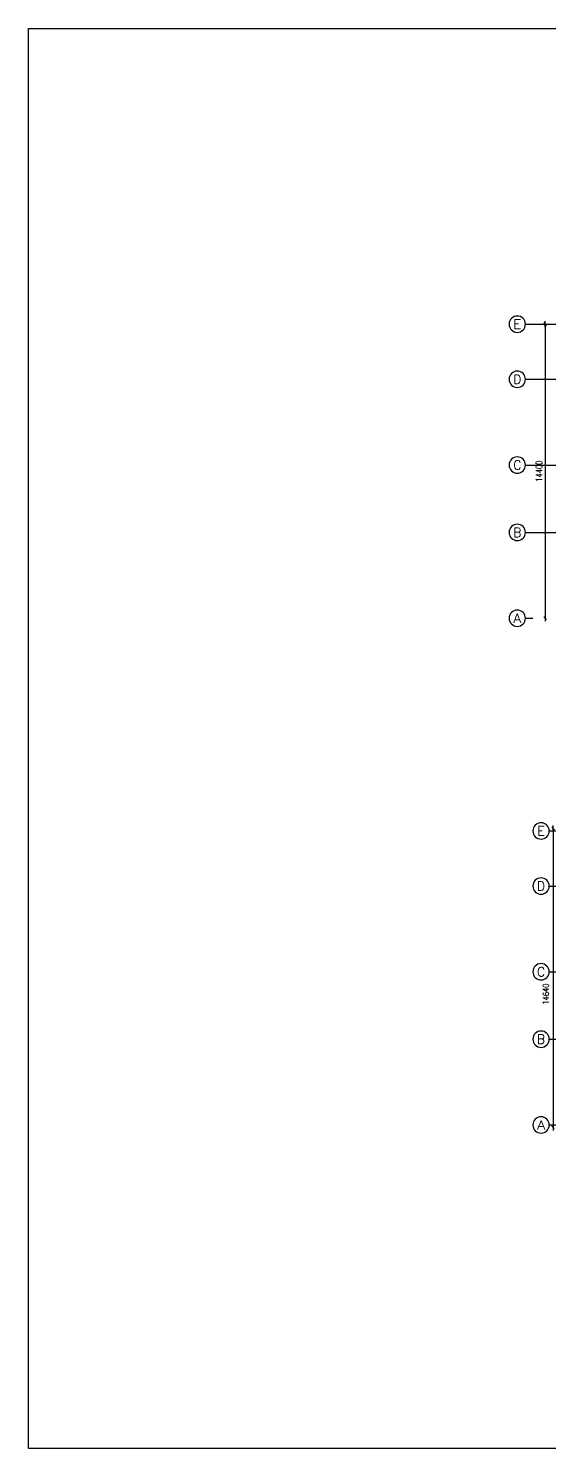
# Model space of a CAD drawing. Extents: x -170759 to 304867, y -311201 to 112352.
# Drawn here: x 175259 to 200790, y -84752 to -15197 of the extents above; entities that cross this region are included whole.
import ezdxf
from ezdxf.enums import TextEntityAlignment as Align

# ---------------------------------------------------------------- set-up
doc = ezdxf.new("R2010")
doc.units = 0
doc.linetypes.add('DOTE', pattern=[2.42, 2, -0.2, 0.02, -0.2])
doc.layers.get('0').update_dxf_attribs({"linetype": 'CONTINUOUS'})
doc.layers.get('DEFPOINTS').update_dxf_attribs({"linetype": 'CONTINUOUS'})
for name, color, linetype in [('AXIS', 3, 'CONTINUOUS'), ('AXIS_TEXT', 7, 'CONTINUOUS'), ('DOTE', 251, 'CONTINUOUS')]:
    doc.layers.add(name, color=color, linetype=linetype)
doc.styles.add('COMPLEX', font='COMPLEX')
doc.styles.add('DIM_FONT', font='SIMPLEX.shx', dxfattribs={"width": 0.8})
doc.dimstyles.new('AXIS', dxfattribs={"dimtxt": 300, "dimasz": 1, "dimexe": 250, "dimexo": 300, "dimgap": 150, "dimtad": 1, "dimdec": 0, "dimdsep": 46, "dimtxsty": 'DIM_FONT', "dimblk": '_DIMX', "dimblk1": '_DIMX', "dimblk2": '_DIMX', "dimcen": 2.5, "dimse1": 1, "dimse2": 1, "dimclrd": 3, "dimclre": 3, "dimclrt": 7, "dimadec": 0, "dimazin": 0, "dimtfac": 1, "dimtdec": 0, "dimtix": 1, "dimtmove": 2, "dimatfit": 3, "dimldrblk": '_DIMX', "dimfxl": 0, "dimtolj": 1, "dimtzin": 0, "dimarcsym": 0})

# ---------------------------------------------------------------- blocks, each defined once
blk = doc.blocks.new('_DIMX')
blk.add_line((-150, 0), (150, 0))
at = {"const_width": 50}
blk.add_lwpolyline([(-70, -70), (70, 70)], dxfattribs=at)
blk = doc.blocks.new('*D296')
at = {"layer": 'AXIS', "color": 3, "lineweight": -2}
blk.add_line((200573, -29684), (200573, -44082), dxfattribs=at)
at = {"layer": 'DEFPOINTS', "color": 0}
for p in [(202287, -29683), (200573, -44083), (202287, -44083)]:
    blk.add_point(p, dxfattribs=at)
at = {"layer": 'AXIS', "color": 3, "lineweight": -2}
for p, rotation in [((200573, -29683), 90), ((200573, -44083), 270)]:
    blk.add_blockref('_DIMX', p, dxfattribs=dict(at, rotation=rotation))
at = {"layer": 'AXIS', "color": 7, "insert": (200273, -36883), "char_height": 300, "attachment_point": 5, "rotation": 90, "style": 'DIM_FONT'}
blk.add_mtext('\\A1;14400', dxfattribs=at)
blk = doc.blocks.new('*D298')
at = {"layer": 'AXIS', "color": 3, "lineweight": -2}
blk.add_line((200961, -54381), (200961, -69019), dxfattribs=at)
at = {"layer": 'DEFPOINTS', "color": 0}
for p in [(202692, -54380), (200961, -69020), (202676, -69020)]:
    blk.add_point(p, dxfattribs=at)
at = {"layer": 'AXIS', "color": 3, "lineweight": -2}
for p, rotation in [((200961, -54380), 90), ((200961, -69020), 270)]:
    blk.add_blockref('_DIMX', p, dxfattribs=dict(at, rotation=rotation))
at = {"layer": 'AXIS', "color": 7, "insert": (200606, -62493), "char_height": 300, "attachment_point": 5, "rotation": 90, "style": 'DIM_FONT'}
blk.add_mtext('\\A1;14640', dxfattribs=at)
blk = doc.blocks.new('_AXISO')
blk.add_circle((0, 0), 0.5)
at = {"layer": 'AXIS_TEXT', "style": 'COMPLEX', "width": 1.041667}
blk.add_attdef('A', text='', height=0.56, dxfattribs=at).set_placement((-0.25, -0.28), (0.25, -0.28), align=Align.FIT)

msp = doc.modelspace()

# ---------------------------------------------------------------- linework, layer by layer
msp.add_lwpolyline([(175259.44966, -15197.21414), (273766.84157, -15197.21414), (273766.84157, -84751.63844), (175259.44966, -84751.63844)], close=True)
at = {"layer": 'AXIS'}
for p, q in [((199607.90373, -29682.51152), (199971.6977, -29682.51152)), ((199607.90373, -32382.51152), (199971.6977, -32382.51152)), ((199607.90373, -36582.51152), (199971.6977, -36582.51152)), ((199607.90373, -39882.51152), (199971.6977, -39882.51152)), ((199607.90373, -44082.51152), (199971.6977, -44082.51152)), ((200771.5763, -54499.79793), (201135.37028, -54499.79793)), ((200771.5763, -57199.79793), (201135.37028, -57199.79793)), ((200771.5763, -61399.79793), (201135.37028, -61399.79793)), ((200771.5763, -64699.79793), (201135.37028, -64699.79793)), ((200771.5763, -68899.79793), (201135.37028, -68899.79793))]:
    msp.add_line(p, q, dxfattribs=at)
at = {"layer": 'DOTE', "linetype": 'DOTE', "ltscale": 0.5}
for p, q in [((199645.49859, -29682.51152), (207665.04359, -29682.51152)), ((199645.49859, -32382.51152), (203085.04359, -32382.51152)), ((199645.49859, -36582.51152), (203085.04359, -36582.51152)), ((199645.49859, -39882.51152), (208425.04359, -39882.51152))]:
    msp.add_line(p, q, dxfattribs=at)

# ---------------------------------------------------------------- block references
at = {"layer": 'AXIS'}
ref = msp.add_blockref('_AXISO', (199207.90373, -29682.51152), dxfattribs=dict(at, xscale=-800, yscale=800, zscale=800))
ref.add_attrib('A', 'E', dxfattribs={"layer": 'AXIS_TEXT', "height": 448, "style": 'COMPLEX', "width": 1.171875}).set_placement((199007.90373, -29906.51152), (199407.90373, -29906.51152), align=Align.FIT)
ref = msp.add_blockref('_AXISO', (199207.90373, -32382.51152), dxfattribs=dict(at, xscale=-800, yscale=800, zscale=800))
ref.add_attrib('A', 'D', dxfattribs={"layer": 'AXIS_TEXT', "height": 448, "style": 'COMPLEX', "width": 1.102941}).set_placement((199007.90373, -32606.51152), (199407.90373, -32606.51152), align=Align.FIT)
ref = msp.add_blockref('_AXISO', (199207.90373, -36582.51152), dxfattribs=dict(at, xscale=-800, yscale=800, zscale=800))
ref.add_attrib('A', 'C', dxfattribs={"layer": 'AXIS_TEXT', "height": 448, "style": 'COMPLEX', "width": 1.25}).set_placement((199007.90373, -36806.51152), (199407.90373, -36806.51152), align=Align.FIT)
ref = msp.add_blockref('_AXISO', (199207.90373, -39882.51152), dxfattribs=dict(at, xscale=-800, yscale=800, zscale=800))
ref.add_attrib('A', 'B', dxfattribs={"layer": 'AXIS_TEXT', "height": 448, "style": 'COMPLEX', "width": 1.102941}).set_placement((199007.90373, -40106.51152), (199407.90373, -40106.51152), align=Align.FIT)
ref = msp.add_blockref('_AXISO', (199207.90373, -44082.51152), dxfattribs=dict(at, xscale=-800, yscale=800, zscale=800))
ref.add_attrib('A', 'A', dxfattribs={"layer": 'AXIS_TEXT', "height": 448, "style": 'COMPLEX', "width": 1.041667}).set_placement((199007.90373, -44306.51152), (199407.90373, -44306.51152), align=Align.FIT)
ref = msp.add_blockref('_AXISO', (200371.5763, -54499.79793), dxfattribs=dict(at, xscale=-800, yscale=800, zscale=800))
ref.add_attrib('A', 'E', dxfattribs={"layer": 'AXIS_TEXT', "height": 448, "style": 'COMPLEX', "width": 1.171875}).set_placement((200171.5763, -54723.79793), (200571.5763, -54723.79793), align=Align.FIT)
ref = msp.add_blockref('_AXISO', (200371.5763, -57199.79793), dxfattribs=dict(at, xscale=-800, yscale=800, zscale=800))
ref.add_attrib('A', 'D', dxfattribs={"layer": 'AXIS_TEXT', "height": 448, "style": 'COMPLEX', "width": 1.102941}).set_placement((200171.5763, -57423.79793), (200571.5763, -57423.79793), align=Align.FIT)
ref = msp.add_blockref('_AXISO', (200371.5763, -61399.79793), dxfattribs=dict(at, xscale=-800, yscale=800, zscale=800))
ref.add_attrib('A', 'C', dxfattribs={"layer": 'AXIS_TEXT', "height": 448, "style": 'COMPLEX', "width": 1.25}).set_placement((200171.5763, -61623.79793), (200571.5763, -61623.79793), align=Align.FIT)
ref = msp.add_blockref('_AXISO', (200371.5763, -64699.79793), dxfattribs=dict(at, xscale=-800, yscale=800, zscale=800))
ref.add_attrib('A', 'B', dxfattribs={"layer": 'AXIS_TEXT', "height": 448, "style": 'COMPLEX', "width": 1.102941}).set_placement((200171.5763, -64923.79793), (200571.5763, -64923.79793), align=Align.FIT)
ref = msp.add_blockref('_AXISO', (200371.5763, -68899.79793), dxfattribs=dict(at, xscale=-800, yscale=800, zscale=800))
ref.add_attrib('A', 'A', dxfattribs={"layer": 'AXIS_TEXT', "height": 448, "style": 'COMPLEX', "width": 1.041667}).set_placement((200171.5763, -69123.79793), (200571.5763, -69123.79793), align=Align.FIT)

# ---------------------------------------------------------------- dimensions: what is measured, and where the dimension line sits
dim = msp.add_linear_dim(base=(200572.93481, -44082.51152), p1=(202287.37235, -29682.51152), p2=(202287.37235, -44082.51152), angle=270, dimstyle='AXIS', dxfattribs=at)
dim.commit()
dim.dimension.update_dxf_attribs({"geometry": '*D296', "text_midpoint": (200272.93481, -36882.51152)})
dim = msp.add_linear_dim(base=(200961.45414, -69019.79793), p1=(202692.4296, -54379.79793), p2=(202675.89168, -69019.79793), angle=270, dimstyle='AXIS', dxfattribs=at)
dim.commit()
dim.dimension.update_dxf_attribs({"geometry": '*D298', "text_midpoint": (200605.58212, -62492.53417), "dimtype": 160})

doc.saveas('drawing.dxf')
